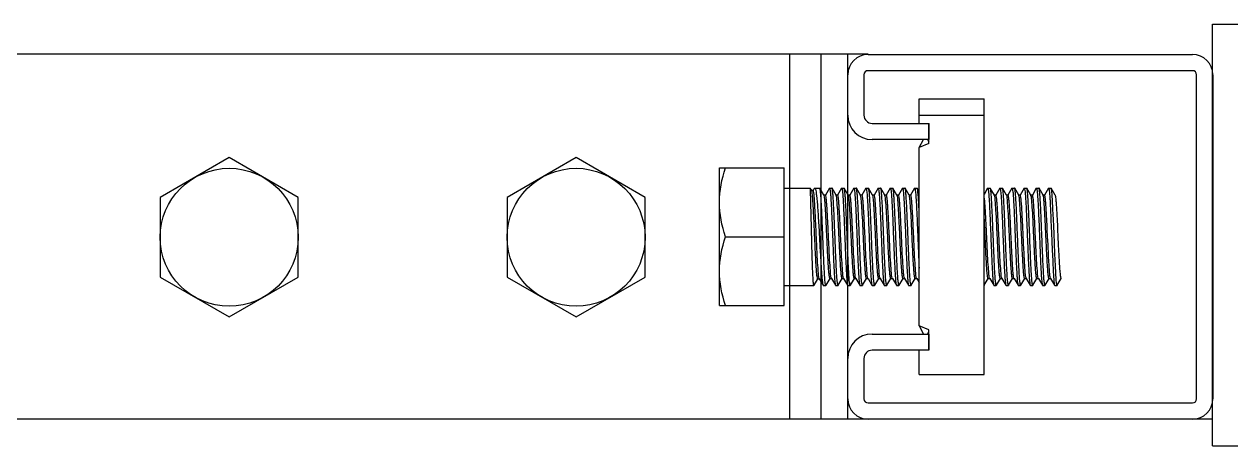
# Model space of a CAD drawing. Extents: x 815029915 to 815825525, y 579155098 to 579748855.
# Drawn here: x 815616694 to 815617452, y 579321562 to 579321827 of the extents above; entities that cross this region are included whole.
import ezdxf

# ---------------------------------------------------------------- set-up
doc = ezdxf.new("R2010")
doc.units = 0
doc.header["$LTSCALE"] = 100
doc.header["$MEASUREMENT"] = 0
doc.layers.add('02___PRT_ALL_AXES', color=7, linetype='Continuous')

msp = doc.modelspace()

# ---------------------------------------------------------------- linework, layer by layer
at = {"color": 0, "linetype": 'Continuous'}
for p, q in [((815617440.87, 579321561.71), (815617440.87, 579321827.06)), ((815617440.87, 579321827.06), (815617726.63, 579321827.06)), ((815617224.46, 579321807.96), (815617428.38, 579321807.96)), ((815617211.71, 579321769.72), (815617211.71, 579321795.22)), ((815617221.91, 579321795.22), (815617221.91, 579321769.72)), ((815617428.38, 579321797.76), (815617224.46, 579321797.76)), ((815617430.93, 579321591.29), (815617430.93, 579321795.22)), ((815617441.13, 579321795.22), (815617441.13, 579321591.29)), ((815617256.57, 579321764.67), (815617256.57, 579321769.77)), ((815617227, 579321764.63), (815617262.69, 579321764.63)), ((815617262.69, 579321751.92), (815617262.69, 579321764.67)), ((815617262.69, 579321764.63), (815617262.69, 579321754.43)), ((815617262.69, 579321754.43), (815617227, 579321754.43)), ((815617256.57, 579321749.37), (815617259.23, 579321754.47)), ((815617261.89, 579321754.47), (815617262.69, 579321752.94)), ((815617262.69, 579321751.92), (815617256.57, 579321749.37)), ((815617256.57, 579321637.18), (815617256.57, 579321749.37)), ((815617171.82, 579321649.93), (815617171.82, 579321736.62)), ((815617189.06, 579321722.31), (815617188.16, 579321723.87)), ((815617190.66, 579321723.63), (815617189.95, 579321722.41)), ((815617194.22, 579321723.8), (815617194.13, 579321723.87)), ((815617196.73, 579321719.45), (815617194.22, 579321723.8)), ((815617200.17, 579321723.8), (815617197.67, 579321719.48)), ((815617200.17, 579321723.8), (815617200.25, 579321723.87)), ((815617201.87, 579321723.8), (815617201.78, 579321723.87)), ((815617204.38, 579321719.45), (815617201.87, 579321723.8)), ((815617207.82, 579321723.8), (815617205.32, 579321719.48)), ((815617207.82, 579321723.8), (815617207.9, 579321723.87)), ((815617209.52, 579321723.8), (815617209.43, 579321723.87)), ((815617212.03, 579321719.45), (815617209.52, 579321723.8)), ((815617215.47, 579321723.8), (815617212.97, 579321719.48)), ((815617215.47, 579321723.8), (815617215.55, 579321723.87)), ((815617217.17, 579321723.8), (815617217.08, 579321723.87)), ((815617219.68, 579321719.45), (815617217.17, 579321723.8)), ((815617223.12, 579321723.8), (815617220.62, 579321719.48)), ((815617223.12, 579321723.8), (815617223.2, 579321723.87)), ((815617224.82, 579321723.8), (815617224.73, 579321723.87)), ((815617227.33, 579321719.45), (815617224.82, 579321723.8)), ((815617230.77, 579321723.8), (815617228.27, 579321719.48)), ((815617230.77, 579321723.8), (815617230.85, 579321723.87)), ((815617232.47, 579321723.8), (815617232.38, 579321723.87)), ((815617234.98, 579321719.45), (815617232.47, 579321723.8)), ((815617238.42, 579321723.8), (815617235.92, 579321719.48)), ((815617238.42, 579321723.8), (815617238.5, 579321723.87)), ((815617240.12, 579321723.8), (815617240.03, 579321723.87)), ((815617242.63, 579321719.45), (815617240.12, 579321723.8)), ((815617246.07, 579321723.8), (815617243.57, 579321719.48)), ((815617246.07, 579321723.8), (815617246.15, 579321723.87)), ((815617247.77, 579321723.8), (815617247.68, 579321723.87)), ((815617250.28, 579321719.45), (815617247.77, 579321723.8)), ((815617253.72, 579321723.8), (815617251.21, 579321719.48)), ((815617253.72, 579321723.8), (815617253.8, 579321723.87)), ((815617255.41, 579321723.8), (815617255.33, 579321723.87)), ((815617256.57, 579321721.8), (815617255.41, 579321723.8)), ((815617299.61, 579321723.8), (815617297.37, 579321719.92)), ((815617299.61, 579321723.8), (815617299.7, 579321723.87)), ((815617301.31, 579321723.8), (815617301.23, 579321723.87)), ((815617303.83, 579321719.45), (815617301.31, 579321723.8)), ((815617307.26, 579321723.8), (815617304.76, 579321719.48)), ((815617307.26, 579321723.8), (815617307.35, 579321723.87)), ((815617308.96, 579321723.8), (815617308.88, 579321723.87)), ((815617311.48, 579321719.45), (815617308.96, 579321723.8)), ((815617314.91, 579321723.8), (815617312.41, 579321719.48)), ((815617314.91, 579321723.8), (815617315, 579321723.87)), ((815617316.61, 579321723.8), (815617316.53, 579321723.87)), ((815617319.13, 579321719.45), (815617316.61, 579321723.8)), ((815617322.56, 579321723.8), (815617320.06, 579321719.48)), ((815617322.56, 579321723.8), (815617322.65, 579321723.87)), ((815617324.26, 579321723.8), (815617324.18, 579321723.87)), ((815617326.78, 579321719.45), (815617324.26, 579321723.8)), ((815617330.21, 579321723.8), (815617327.71, 579321719.48)), ((815617330.21, 579321723.8), (815617330.3, 579321723.87)), ((815617331.91, 579321723.8), (815617331.83, 579321723.87)), ((815617334.43, 579321719.45), (815617331.91, 579321723.8)), ((815617337.86, 579321723.8), (815617335.36, 579321719.48)), ((815617337.86, 579321723.8), (815617337.95, 579321723.87)), ((815617339.56, 579321723.8), (815617339.48, 579321723.87)), ((815617342.08, 579321719.45), (815617339.56, 579321723.8)), ((815617189.98, 579321722.39), (815617189.01, 579321722.39)), ((815617196.78, 579321719.37), (815617196.73, 579321719.45)), ((815617197.7, 579321719.45), (815617196.73, 579321719.45)), ((815617196.84, 579321719.23), (815617196.78, 579321719.37)), ((815617204.43, 579321719.37), (815617204.38, 579321719.45)), ((815617205.35, 579321719.45), (815617204.38, 579321719.45)), ((815617204.47, 579321719.29), (815617204.43, 579321719.37)), ((815617212.08, 579321719.37), (815617212.03, 579321719.45)), ((815617213, 579321719.45), (815617212.03, 579321719.45)), ((815617212.14, 579321719.25), (815617212.08, 579321719.37)), ((815617219.73, 579321719.37), (815617219.68, 579321719.45)), ((815617220.65, 579321719.45), (815617219.68, 579321719.45)), ((815617219.81, 579321719.18), (815617219.73, 579321719.37)), ((815617227.38, 579321719.37), (815617227.33, 579321719.45)), ((815617228.3, 579321719.45), (815617227.33, 579321719.45)), ((815617227.44, 579321719.23), (815617227.38, 579321719.37)), ((815617235.03, 579321719.37), (815617234.98, 579321719.45)), ((815617235.95, 579321719.45), (815617234.98, 579321719.45)), ((815617235.07, 579321719.29), (815617235.03, 579321719.37)), ((815617242.68, 579321719.37), (815617242.63, 579321719.45)), ((815617243.6, 579321719.45), (815617242.63, 579321719.45)), ((815617242.74, 579321719.25), (815617242.68, 579321719.37)), ((815617250.33, 579321719.37), (815617250.28, 579321719.45)), ((815617251.25, 579321719.45), (815617250.28, 579321719.45)), ((815617250.41, 579321719.18), (815617250.33, 579321719.37)), ((815617303.88, 579321719.37), (815617303.83, 579321719.45)), ((815617304.8, 579321719.45), (815617303.83, 579321719.45)), ((815617303.93, 579321719.25), (815617303.88, 579321719.37)), ((815617311.53, 579321719.37), (815617311.48, 579321719.45)), ((815617312.45, 579321719.45), (815617311.48, 579321719.45)), ((815617311.61, 579321719.18), (815617311.53, 579321719.37)), ((815617320.1, 579321719.45), (815617319.13, 579321719.45)), ((815617319.18, 579321719.37), (815617319.13, 579321719.45)), ((815617319.24, 579321719.23), (815617319.18, 579321719.37)), ((815617327.75, 579321719.45), (815617326.78, 579321719.45)), ((815617326.82, 579321719.37), (815617326.78, 579321719.45)), ((815617326.86, 579321719.29), (815617326.83, 579321719.37)), ((815617335.4, 579321719.45), (815617334.43, 579321719.45)), ((815617334.47, 579321719.37), (815617334.43, 579321719.45)), ((815617334.53, 579321719.25), (815617334.47, 579321719.37)), ((815617190.52, 579321662.73), (815617190.46, 579321662.67)), ((815617190.52, 579321662.73), (815617192.88, 579321666.81)), ((815617192.84, 579321666.83), (815617193.82, 579321666.83)), ((815617193.74, 579321666.96), (815617193.72, 579321667)), ((815617193.77, 579321666.91), (815617193.74, 579321666.96)), ((815617193.77, 579321666.91), (815617196.16, 579321662.77)), ((815617196.16, 579321662.77), (815617196.28, 579321662.67)), ((815617198.04, 579321662.75), (815617197.96, 579321662.67)), ((815617198.04, 579321662.75), (815617200.55, 579321667.07)), ((815617200.51, 579321667.09), (815617201.48, 579321667.09)), ((815617201.43, 579321667.18), (815617201.35, 579321667.37)), ((815617201.43, 579321667.18), (815617201.48, 579321667.09)), ((815617201.48, 579321667.09), (815617204, 579321662.75)), ((815617204, 579321662.75), (815617204.08, 579321662.67)), ((815617205.69, 579321662.75), (815617205.61, 579321662.67)), ((815617205.69, 579321662.75), (815617208.2, 579321667.07)), ((815617208.16, 579321667.09), (815617209.13, 579321667.09)), ((815617209.08, 579321667.18), (815617209.03, 579321667.3)), ((815617209.08, 579321667.18), (815617209.13, 579321667.09)), ((815617209.13, 579321667.09), (815617211.64, 579321662.75)), ((815617211.64, 579321662.75), (815617211.73, 579321662.67)), ((815617213.34, 579321662.75), (815617213.26, 579321662.67)), ((815617213.34, 579321662.75), (815617215.84, 579321667.07)), ((815617215.81, 579321667.09), (815617216.78, 579321667.09)), ((815617216.73, 579321667.18), (815617216.69, 579321667.26)), ((815617216.73, 579321667.18), (815617216.78, 579321667.09)), ((815617216.78, 579321667.09), (815617219.29, 579321662.75)), ((815617219.29, 579321662.75), (815617219.38, 579321662.67)), ((815617220.99, 579321662.75), (815617220.91, 579321662.67)), ((815617220.99, 579321662.75), (815617223.49, 579321667.07)), ((815617223.46, 579321667.09), (815617224.43, 579321667.09)), ((815617224.38, 579321667.18), (815617224.32, 579321667.31)), ((815617224.38, 579321667.18), (815617224.43, 579321667.09)), ((815617224.43, 579321667.09), (815617226.94, 579321662.75)), ((815617226.94, 579321662.75), (815617227.03, 579321662.67)), ((815617228.64, 579321662.75), (815617228.56, 579321662.67)), ((815617228.64, 579321662.75), (815617231.14, 579321667.07)), ((815617231.11, 579321667.09), (815617232.08, 579321667.09)), ((815617232.03, 579321667.18), (815617231.95, 579321667.37)), ((815617232.03, 579321667.18), (815617232.08, 579321667.09)), ((815617232.08, 579321667.09), (815617234.59, 579321662.75)), ((815617234.59, 579321662.75), (815617234.68, 579321662.67)), ((815617236.29, 579321662.75), (815617236.21, 579321662.67)), ((815617236.29, 579321662.75), (815617238.79, 579321667.07)), ((815617238.76, 579321667.09), (815617239.73, 579321667.09)), ((815617239.68, 579321667.18), (815617239.62, 579321667.3)), ((815617239.68, 579321667.18), (815617239.73, 579321667.09)), ((815617239.73, 579321667.09), (815617242.24, 579321662.75)), ((815617242.24, 579321662.75), (815617242.33, 579321662.67)), ((815617243.94, 579321662.75), (815617243.86, 579321662.67)), ((815617243.94, 579321662.75), (815617246.44, 579321667.07)), ((815617246.41, 579321667.09), (815617247.38, 579321667.09)), ((815617247.33, 579321667.18), (815617247.29, 579321667.26)), ((815617247.33, 579321667.18), (815617247.38, 579321667.09)), ((815617247.38, 579321667.09), (815617249.89, 579321662.75)), ((815617249.89, 579321662.75), (815617249.98, 579321662.67)), ((815617251.59, 579321662.75), (815617251.51, 579321662.67)), ((815617251.59, 579321662.75), (815617254.09, 579321667.07)), ((815617254.06, 579321667.09), (815617255.03, 579321667.09)), ((815617254.98, 579321667.18), (815617254.92, 579321667.31)), ((815617254.98, 579321667.18), (815617255.03, 579321667.09)), ((815617255.03, 579321667.09), (815617256.57, 579321664.42)), ((815617297.49, 579321662.75), (815617297.4, 579321662.67)), ((815617297.49, 579321662.75), (815617299.99, 579321667.07)), ((815617299.95, 579321667.09), (815617300.92, 579321667.09)), ((815617300.88, 579321667.18), (815617300.82, 579321667.3)), ((815617300.88, 579321667.18), (815617300.92, 579321667.09)), ((815617300.92, 579321667.09), (815617303.44, 579321662.75)), ((815617303.44, 579321662.75), (815617303.52, 579321662.67)), ((815617305.14, 579321662.75), (815617305.05, 579321662.67)), ((815617305.14, 579321662.75), (815617307.64, 579321667.07)), ((815617307.6, 579321667.09), (815617308.57, 579321667.09)), ((815617308.53, 579321667.18), (815617308.49, 579321667.26)), ((815617308.53, 579321667.18), (815617308.57, 579321667.09)), ((815617308.57, 579321667.09), (815617311.09, 579321662.75)), ((815617311.09, 579321662.75), (815617311.17, 579321662.67)), ((815617312.79, 579321662.75), (815617312.7, 579321662.67)), ((815617312.79, 579321662.75), (815617315.29, 579321667.07)), ((815617315.25, 579321667.09), (815617316.22, 579321667.09)), ((815617316.17, 579321667.18), (815617316.11, 579321667.31)), ((815617316.17, 579321667.18), (815617316.22, 579321667.09)), ((815617316.22, 579321667.09), (815617318.74, 579321662.75)), ((815617318.74, 579321662.75), (815617318.82, 579321662.67)), ((815617320.44, 579321662.75), (815617320.35, 579321662.67)), ((815617320.44, 579321662.75), (815617322.94, 579321667.07)), ((815617322.9, 579321667.09), (815617323.87, 579321667.09)), ((815617323.82, 579321667.18), (815617323.74, 579321667.37)), ((815617323.82, 579321667.18), (815617323.87, 579321667.09)), ((815617323.87, 579321667.09), (815617326.39, 579321662.75)), ((815617326.39, 579321662.75), (815617326.47, 579321662.67)), ((815617328.09, 579321662.75), (815617328, 579321662.67)), ((815617328.09, 579321662.75), (815617330.59, 579321667.07)), ((815617330.55, 579321667.09), (815617331.52, 579321667.09)), ((815617331.47, 579321667.18), (815617331.42, 579321667.3)), ((815617331.47, 579321667.18), (815617331.52, 579321667.09)), ((815617331.52, 579321667.09), (815617334.04, 579321662.75)), ((815617334.04, 579321662.75), (815617334.12, 579321662.67)), ((815617335.74, 579321662.75), (815617335.65, 579321662.67)), ((815617335.74, 579321662.75), (815617338.24, 579321667.07)), ((815617338.2, 579321667.09), (815617339.17, 579321667.09)), ((815617339.12, 579321667.18), (815617339.08, 579321667.26)), ((815617339.12, 579321667.18), (815617339.17, 579321667.09)), ((815617339.17, 579321667.09), (815617341.69, 579321662.75)), ((815617341.69, 579321662.75), (815617341.77, 579321662.67)), ((815617343.38, 579321662.75), (815617343.3, 579321662.67)), ((815617343.38, 579321662.75), (815617345.89, 579321667.07)), ((815617343.38, 579321662.75), (815617344, 579321663.8)), ((815617297.4, 579321662.67), (815617297.37, 579321662.69)), ((815617262.69, 579321634.63), (815617256.57, 579321637.18)), ((815617256.57, 579321637.18), (815617259.23, 579321632.08)), ((815617261.89, 579321632.08), (815617262.69, 579321633.61)), ((815617262.69, 579321621.88), (815617262.69, 579321634.63)), ((815617227, 579321632.07), (815617262.69, 579321632.07)), ((815617262.69, 579321632.07), (815617262.69, 579321621.88)), ((815617262.69, 579321621.88), (815617227, 579321621.88)), ((815617256.57, 579321606.58), (815617256.57, 579321621.88)), ((815617211.71, 579321591.29), (815617211.71, 579321616.78)), ((815617221.91, 579321616.78), (815617221.91, 579321591.29)), ((815617224.46, 579321588.74), (815617428.38, 579321588.74)), ((815617428.38, 579321578.54), (815617224.46, 579321578.54)), ((815617440.87, 579321561.71), (815617726.63, 579321561.71))]:
    msp.add_line(p, q, dxfattribs=at)
at = {"color": 0}
for p, q in [((815615935.67, 579321808.29), (815617224.46, 579321808.29)), ((815616901.39, 579321808.29), (815617211.57, 579321808.29)), ((815617175.11, 579321808.29), (815617175.11, 579321578.78)), ((815617194.77, 579321808.29), (815617194.77, 579321578.78)), ((815617211.57, 579321808.29), (815617211.57, 579321578.78)), ((815615935.67, 579321578.69), (815617440.87, 579321578.69)), ((815616901.39, 579321578.78), (815617211.57, 579321578.78))]:
    msp.add_line(p, q, dxfattribs=at)
at = {"color": 0, "linetype": 'Continuous'}
for centre, radius, start, end in [((815617224.46, 579321795.22), 12.75, 90, 180), ((815617428.38, 579321795.22), 12.75, 0, 90), ((815617224.46, 579321795.22), 2.55, 90, 180), ((815617428.38, 579321795.22), 2.55, 0, 90), ((815617227, 579321769.72), 15.29, 180, 270), ((815617227, 579321769.72), 5.1, 180, 270), ((815617227, 579321616.78), 15.29, 90, 180), ((815617227, 579321616.78), 5.1, 90, 180), ((815617224.46, 579321591.29), 12.75, 180, 270), ((815617224.46, 579321591.29), 2.55, 180, 270), ((815617428.38, 579321591.29), 12.75, 270, 0), ((815617428.38, 579321591.29), 2.55, 270, 0)]:
    msp.add_arc(centre, radius, start, end, dxfattribs=at)
for points, knots in [([(815617189.04, 579321693.27), (815617188.94, 579321697.14), (815617188.81, 579321702.76), (815617188.63, 579321709.91), (815617188.52, 579321714.47), (815617188.39, 579321718.22), (815617188.38, 579321721.07), (815617188.15, 579321722.79), (815617188.27, 579321723.67), (815617188.16, 579321723.87)], [0, 0, 0, 0, 0.378979, 0.550574, 0.701439, 0.825899, 0.919266, 0.978026, 1, 1, 1, 1]), ([(815617190.66, 579321723.63), (815617190.7, 579321723.69), (815617190.76, 579321723.8), (815617190.89, 579321723.87), (815617190.94, 579321723.87)], [0, 0, 0, 0, 0.60461, 1, 1, 1, 1]), ([(815617190.94, 579321723.87), (815617191.18, 579321723.87), (815617191.51, 579321722.8), (815617191.82, 579321721.29), (815617192.19, 579321718.36), (815617192.53, 579321714.65), (815617192.88, 579321710.06), (815617193.35, 579321702.85), (815617193.66, 579321697.18), (815617193.88, 579321693.27)], [0, 0, 0, 0, 0.023288, 0.081106, 0.17351, 0.297357, 0.448037, 0.619843, 1, 1, 1, 1]), ([(815617196.05, 579321693.27), (815617195.9, 579321697.01), (815617195.62, 579321703.97), (815617195.26, 579321712.21), (815617194.92, 579321717.67), (815617194.73, 579321720.59), (815617194.48, 579321722.51), (815617194.38, 579321723.52), (815617194.22, 579321723.8)], [0, 0, 0, 0, 0.366988, 0.682925, 0.807584, 0.903955, 0.968736, 1, 1, 1, 1]), ([(815617200.25, 579321723.87), (815617200.47, 579321723.87), (815617200.5, 579321722.69), (815617200.83, 579321721.32), (815617200.98, 579321718.33), (815617201.24, 579321714.66), (815617201.46, 579321710.05), (815617201.79, 579321702.85), (815617202.01, 579321697.18), (815617202.17, 579321693.27)], [0, 0, 0, 0, 0.020674, 0.077922, 0.170354, 0.294552, 0.445782, 0.618271, 1, 1, 1, 1]), ([(815617203.7, 579321693.27), (815617203.55, 579321697.01), (815617203.27, 579321703.97), (815617202.91, 579321712.21), (815617202.57, 579321717.67), (815617202.38, 579321720.59), (815617202.13, 579321722.51), (815617202.03, 579321723.52), (815617201.87, 579321723.8)], [0, 0, 0, 0, 0.366992, 0.68293, 0.807585, 0.903954, 0.968736, 1, 1, 1, 1]), ([(815617207.9, 579321723.87), (815617208.23, 579321723.33), (815617208.32, 579321721.99), (815617208.59, 579321719.48), (815617208.78, 579321716.27), (815617209, 579321712.45), (815617209.24, 579321707.33), (815617209.51, 579321700.94), (815617209.71, 579321695.83), (815617209.82, 579321693.27)], [0, 0, 0, 0, 0.062069, 0.124628, 0.24966, 0.374704, 0.499766, 0.749882, 1, 1, 1, 1]), ([(815617211.35, 579321693.27), (815617211.2, 579321697.01), (815617210.92, 579321703.97), (815617210.56, 579321712.21), (815617210.22, 579321717.67), (815617210.03, 579321720.59), (815617209.78, 579321722.51), (815617209.68, 579321723.52), (815617209.52, 579321723.8)], [0, 0, 0, 0, 0.366986, 0.682927, 0.807583, 0.903951, 0.968734, 1, 1, 1, 1]), ([(815617215.55, 579321723.87), (815617215.88, 579321723.33), (815617215.97, 579321721.99), (815617216.23, 579321719.48), (815617216.43, 579321716.27), (815617216.65, 579321712.45), (815617216.89, 579321707.33), (815617217.16, 579321700.94), (815617217.36, 579321695.83), (815617217.47, 579321693.27)], [0, 0, 0, 0, 0.062073, 0.124647, 0.249672, 0.374715, 0.499775, 0.749887, 1, 1, 1, 1]), ([(815617219, 579321693.27), (815617218.85, 579321697.01), (815617218.57, 579321703.97), (815617218.21, 579321712.21), (815617217.87, 579321717.67), (815617217.68, 579321720.59), (815617217.43, 579321722.51), (815617217.33, 579321723.52), (815617217.17, 579321723.8)], [0, 0, 0, 0, 0.366981, 0.68292, 0.80758, 0.903952, 0.968734, 1, 1, 1, 1]), ([(815617223.2, 579321723.87), (815617223.41, 579321723.87), (815617223.45, 579321722.69), (815617223.78, 579321721.32), (815617223.93, 579321718.33), (815617224.19, 579321714.66), (815617224.41, 579321710.05), (815617224.74, 579321702.85), (815617224.96, 579321697.18), (815617225.12, 579321693.27)], [0, 0, 0, 0, 0.020675, 0.077925, 0.170358, 0.294556, 0.445789, 0.618278, 1, 1, 1, 1]), ([(815617226.65, 579321693.27), (815617226.5, 579321697.01), (815617226.22, 579321703.97), (815617225.86, 579321712.21), (815617225.52, 579321717.67), (815617225.33, 579321720.59), (815617225.08, 579321722.51), (815617224.98, 579321723.52), (815617224.82, 579321723.8)], [0, 0, 0, 0, 0.366988, 0.682925, 0.807584, 0.903955, 0.968736, 1, 1, 1, 1]), ([(815617230.85, 579321723.87), (815617231.06, 579321723.87), (815617231.1, 579321722.69), (815617231.43, 579321721.32), (815617231.58, 579321718.33), (815617231.84, 579321714.66), (815617232.06, 579321710.05), (815617232.39, 579321702.85), (815617232.61, 579321697.18), (815617232.76, 579321693.27)], [0, 0, 0, 0, 0.020674, 0.077922, 0.170354, 0.294552, 0.445782, 0.618271, 1, 1, 1, 1]), ([(815617234.29, 579321693.27), (815617234.15, 579321697.01), (815617233.87, 579321703.97), (815617233.5, 579321712.21), (815617233.17, 579321717.67), (815617232.98, 579321720.59), (815617232.73, 579321722.51), (815617232.63, 579321723.52), (815617232.47, 579321723.8)], [0, 0, 0, 0, 0.366992, 0.68293, 0.807585, 0.903954, 0.968736, 1, 1, 1, 1]), ([(815617238.5, 579321723.87), (815617238.83, 579321723.33), (815617238.92, 579321721.99), (815617239.19, 579321719.48), (815617239.38, 579321716.27), (815617239.6, 579321712.45), (815617239.84, 579321707.33), (815617240.11, 579321700.94), (815617240.31, 579321695.83), (815617240.41, 579321693.27)], [0, 0, 0, 0, 0.062069, 0.124628, 0.24966, 0.374704, 0.499766, 0.749882, 1, 1, 1, 1]), ([(815617241.94, 579321693.27), (815617241.8, 579321697.01), (815617241.52, 579321703.97), (815617241.15, 579321712.21), (815617240.82, 579321717.67), (815617240.63, 579321720.59), (815617240.38, 579321722.51), (815617240.28, 579321723.52), (815617240.12, 579321723.8)], [0, 0, 0, 0, 0.366986, 0.682927, 0.807583, 0.903951, 0.968734, 1, 1, 1, 1]), ([(815617246.15, 579321723.87), (815617246.48, 579321723.33), (815617246.57, 579321721.99), (815617246.83, 579321719.48), (815617247.03, 579321716.27), (815617247.25, 579321712.45), (815617247.49, 579321707.33), (815617247.76, 579321700.94), (815617247.96, 579321695.83), (815617248.06, 579321693.27)], [0, 0, 0, 0, 0.062073, 0.124647, 0.249672, 0.374715, 0.499775, 0.749887, 1, 1, 1, 1]), ([(815617249.59, 579321693.27), (815617249.45, 579321697.01), (815617249.17, 579321703.97), (815617248.8, 579321712.21), (815617248.47, 579321717.67), (815617248.28, 579321720.59), (815617248.03, 579321722.51), (815617247.93, 579321723.52), (815617247.77, 579321723.8)], [0, 0, 0, 0, 0.366981, 0.68292, 0.80758, 0.903952, 0.968734, 1, 1, 1, 1]), ([(815617253.8, 579321723.87), (815617254.01, 579321723.87), (815617254.05, 579321722.69), (815617254.38, 579321721.32), (815617254.53, 579321718.33), (815617254.79, 579321714.66), (815617255.01, 579321710.05), (815617255.34, 579321702.85), (815617255.56, 579321697.18), (815617255.71, 579321693.27)], [0, 0, 0, 0, 0.020675, 0.077925, 0.170358, 0.294556, 0.445789, 0.618278, 1, 1, 1, 1]), ([(815617256.57, 579321709.3), (815617256.48, 579321711.2), (815617256.3, 579321714.57), (815617256.08, 579321718.99), (815617255.72, 579321721.87), (815617255.65, 579321723.4), (815617255.41, 579321723.8)], [0, 0, 0, 0, 0.391041, 0.698389, 0.904948, 1, 1, 1, 1]), ([(815617299.7, 579321723.87), (815617300.03, 579321723.33), (815617300.11, 579321721.99), (815617300.38, 579321719.48), (815617300.58, 579321716.27), (815617300.79, 579321712.45), (815617301.03, 579321707.33), (815617301.31, 579321700.94), (815617301.51, 579321695.83), (815617301.61, 579321693.27)], [0, 0, 0, 0, 0.062069, 0.124628, 0.24966, 0.374704, 0.499766, 0.749882, 1, 1, 1, 1]), ([(815617303.14, 579321693.27), (815617302.99, 579321697.01), (815617302.71, 579321703.97), (815617302.35, 579321712.21), (815617302.02, 579321717.67), (815617301.83, 579321720.59), (815617301.57, 579321722.51), (815617301.47, 579321723.52), (815617301.31, 579321723.8)], [0, 0, 0, 0, 0.366986, 0.682927, 0.807583, 0.903951, 0.968734, 1, 1, 1, 1]), ([(815617307.35, 579321723.87), (815617307.67, 579321723.33), (815617307.77, 579321721.99), (815617308.03, 579321719.48), (815617308.23, 579321716.27), (815617308.44, 579321712.45), (815617308.68, 579321707.33), (815617308.96, 579321700.94), (815617309.16, 579321695.83), (815617309.26, 579321693.27)], [0, 0, 0, 0, 0.062073, 0.124647, 0.249672, 0.374715, 0.499775, 0.749887, 1, 1, 1, 1]), ([(815617310.79, 579321693.27), (815617310.64, 579321697.01), (815617310.36, 579321703.97), (815617310, 579321712.21), (815617309.67, 579321717.67), (815617309.48, 579321720.59), (815617309.22, 579321722.51), (815617309.12, 579321723.52), (815617308.96, 579321723.8)], [0, 0, 0, 0, 0.366981, 0.68292, 0.80758, 0.903952, 0.968734, 1, 1, 1, 1]), ([(815617315, 579321723.87), (815617315.21, 579321723.87), (815617315.25, 579321722.69), (815617315.57, 579321721.32), (815617315.73, 579321718.33), (815617315.98, 579321714.66), (815617316.21, 579321710.05), (815617316.53, 579321702.85), (815617316.75, 579321697.18), (815617316.91, 579321693.27)], [0, 0, 0, 0, 0.020675, 0.077925, 0.170358, 0.294556, 0.445789, 0.618278, 1, 1, 1, 1]), ([(815617318.44, 579321693.27), (815617318.29, 579321697.01), (815617318.01, 579321703.97), (815617317.65, 579321712.21), (815617317.32, 579321717.67), (815617317.13, 579321720.59), (815617316.87, 579321722.51), (815617316.77, 579321723.52), (815617316.61, 579321723.8)], [0, 0, 0, 0, 0.366988, 0.682925, 0.807584, 0.903955, 0.968736, 1, 1, 1, 1]), ([(815617322.65, 579321723.87), (815617322.86, 579321723.87), (815617322.9, 579321722.69), (815617323.22, 579321721.32), (815617323.38, 579321718.33), (815617323.63, 579321714.66), (815617323.86, 579321710.05), (815617324.18, 579321702.85), (815617324.4, 579321697.18), (815617324.56, 579321693.27)], [0, 0, 0, 0, 0.020674, 0.077922, 0.170354, 0.294552, 0.445782, 0.618271, 1, 1, 1, 1]), ([(815617326.09, 579321693.27), (815617325.94, 579321697.01), (815617325.66, 579321703.97), (815617325.3, 579321712.21), (815617324.97, 579321717.67), (815617324.78, 579321720.59), (815617324.52, 579321722.51), (815617324.42, 579321723.52), (815617324.26, 579321723.8)], [0, 0, 0, 0, 0.366992, 0.68293, 0.807585, 0.903954, 0.968736, 1, 1, 1, 1]), ([(815617330.3, 579321723.87), (815617330.63, 579321723.33), (815617330.71, 579321721.99), (815617330.98, 579321719.48), (815617331.18, 579321716.27), (815617331.39, 579321712.45), (815617331.63, 579321707.33), (815617331.9, 579321700.94), (815617332.11, 579321695.83), (815617332.21, 579321693.27)], [0, 0, 0, 0, 0.062069, 0.124628, 0.24966, 0.374704, 0.499766, 0.749882, 1, 1, 1, 1]), ([(815617333.74, 579321693.27), (815617333.59, 579321697.01), (815617333.31, 579321703.97), (815617332.95, 579321712.21), (815617332.62, 579321717.67), (815617332.43, 579321720.59), (815617332.17, 579321722.51), (815617332.07, 579321723.52), (815617331.91, 579321723.8)], [0, 0, 0, 0, 0.366986, 0.682927, 0.807583, 0.903951, 0.968734, 1, 1, 1, 1]), ([(815617337.95, 579321723.87), (815617338.23, 579321723.4), (815617338.36, 579321722.25), (815617338.55, 579321720.06), (815617338.86, 579321716.16), (815617339.02, 579321712.84), (815617340.86, 579321670.87)], [0, 0, 0, 0, 0.124099, 0.249608, 0.499549, 1, 1, 1, 1]), ([(815617342.72, 579321666.14), (815617340.38, 579321715.84), (815617340.25, 579321717.97), (815617340.06, 579321720.75), (815617339.82, 579321722.57), (815617339.71, 579321723.53), (815617339.56, 579321723.8)], [0, 0, 0, 0, 0.393102, 0.696629, 0.900807, 1, 1, 1, 1]), ([(815617192.84, 579321666.83), (815617192.65, 579321666.83), (815617192.56, 579321667.88), (815617192.27, 579321669.13), (815617192.09, 579321671.82), (815617191.84, 579321675.12), (815617191.61, 579321679.25), (815617191.28, 579321685.67), (815617190.91, 579321694.2), (815617190.46, 579321704.11), (815617190.09, 579321711.7), (815617189.76, 579321716.71), (815617189.56, 579321719.38), (815617189.32, 579321721.13), (815617189.2, 579321722.06), (815617189.06, 579321722.31)], [0, 0, 0, 0, 0.01052, 0.0391, 0.08506, 0.146619, 0.22135, 0.306335, 0.493724, 0.680808, 0.840683, 0.903326, 0.951582, 0.984032, 1, 1, 1, 1]), ([(815617193.72, 579321667), (815617193.32, 579321668.01), (815617193.23, 579321671.46), (815617192.63, 579321677.85), (815617192.28, 579321686.75), (815617191.81, 579321696.69), (815617191.44, 579321705.02), (815617191.13, 579321711.12), (815617190.91, 579321714.94), (815617190.68, 579321717.95), (815617190.5, 579321720.36), (815617190.25, 579321721.47), (815617190.16, 579321722.39), (815617189.98, 579321722.39)], [0, 0, 0, 0, 0.058667, 0.181398, 0.349542, 0.537959, 0.719317, 0.799263, 0.868346, 0.924327, 0.965497, 0.990759, 1, 1, 1, 1]), ([(815617200.51, 579321667.09), (815617200.34, 579321667.09), (815617200.23, 579321668), (815617199.98, 579321669.11), (815617199.8, 579321671.46), (815617199.57, 579321674.38), (815617199.35, 579321678.04), (815617199.04, 579321683.83), (815617198.68, 579321691.66), (815617198.23, 579321700.92), (815617197.87, 579321709.14), (815617197.34, 579321715.08), (815617197.19, 579321718.26), (815617196.84, 579321719.23)], [0, 0, 0, 0, 0.009862, 0.036422, 0.079279, 0.137007, 0.207601, 0.288584, 0.470051, 0.656062, 0.820625, 0.940784, 1, 1, 1, 1]), ([(815617201.35, 579321667.37), (815617201.02, 579321668.39), (815617200.85, 579321671.62), (815617200.34, 579321677.63), (815617199.97, 579321685.86), (815617199.53, 579321695.09), (815617199.17, 579321702.86), (815617198.86, 579321708.61), (815617198.64, 579321712.24), (815617198.41, 579321715.13), (815617198.23, 579321717.46), (815617197.98, 579321718.56), (815617197.87, 579321719.45), (815617197.7, 579321719.45)], [0, 0, 0, 0, 0.06161, 0.183132, 0.347991, 0.533432, 0.713816, 0.794195, 0.864212, 0.921438, 0.963906, 0.990221, 1, 1, 1, 1]), ([(815617208.16, 579321667.09), (815617207.99, 579321667.09), (815617207.88, 579321668.01), (815617207.63, 579321669.13), (815617207.44, 579321671.5), (815617207.21, 579321674.45), (815617206.99, 579321678.15), (815617206.68, 579321683.99), (815617206.32, 579321691.87), (815617205.86, 579321701.16), (815617205.52, 579321709.38), (815617204.95, 579321715.23), (815617204.85, 579321718.37), (815617204.47, 579321719.29)], [0, 0, 0, 0, 0.009951, 0.036772, 0.080043, 0.138305, 0.209512, 0.291137, 0.473755, 0.660367, 0.824608, 0.943318, 1, 1, 1, 1]), ([(815617209.03, 579321667.3), (815617208.67, 579321668.26), (815617208.54, 579321671.43), (815617208, 579321677.35), (815617207.64, 579321685.57), (815617207.19, 579321694.84), (815617206.83, 579321702.67), (815617206.52, 579321708.48), (815617206.3, 579321712.15), (815617206.07, 579321715.08), (815617205.88, 579321717.43), (815617205.63, 579321718.54), (815617205.53, 579321719.45), (815617205.35, 579321719.45)], [0, 0, 0, 0, 0.058624, 0.178444, 0.342933, 0.529084, 0.71082, 0.791953, 0.86269, 0.920543, 0.963496, 0.990117, 1, 1, 1, 1]), ([(815617215.81, 579321667.09), (815617215.64, 579321667.09), (815617215.53, 579321668), (815617215.28, 579321669.11), (815617215.1, 579321671.47), (815617214.86, 579321674.39), (815617214.65, 579321678.07), (815617214.33, 579321683.87), (815617213.97, 579321691.71), (815617213.52, 579321700.98), (815617213.17, 579321709.2), (815617212.63, 579321715.11), (815617212.49, 579321718.29), (815617212.14, 579321719.25)], [0, 0, 0, 0, 0.009883, 0.036504, 0.079457, 0.13731, 0.208047, 0.28918, 0.470916, 0.657067, 0.821556, 0.941376, 1, 1, 1, 1]), ([(815617216.69, 579321667.26), (815617216.31, 579321668.17), (815617216.22, 579321671.32), (815617215.65, 579321677.16), (815617215.3, 579321685.38), (815617214.85, 579321694.68), (815617214.48, 579321702.55), (815617214.17, 579321708.39), (815617213.95, 579321712.09), (815617213.72, 579321715.04), (815617213.53, 579321717.42), (815617213.28, 579321718.54), (815617213.18, 579321719.45), (815617213, 579321719.45)], [0, 0, 0, 0, 0.056682, 0.175392, 0.339633, 0.526245, 0.708863, 0.790488, 0.861695, 0.919957, 0.963228, 0.990049, 1, 1, 1, 1]), ([(815617223.46, 579321667.09), (815617223.29, 579321667.09), (815617223.18, 579321667.99), (815617222.93, 579321669.09), (815617222.75, 579321671.41), (815617222.52, 579321674.3), (815617222.3, 579321677.93), (815617221.99, 579321683.68), (815617221.63, 579321691.45), (815617221.19, 579321700.68), (815617220.82, 579321708.91), (815617220.31, 579321714.92), (815617220.14, 579321718.15), (815617219.81, 579321719.18)], [0, 0, 0, 0, 0.009779, 0.036094, 0.078562, 0.135788, 0.205805, 0.286184, 0.466568, 0.652009, 0.816868, 0.93839, 1, 1, 1, 1]), ([(815617224.32, 579321667.31), (815617223.97, 579321668.28), (815617223.83, 579321671.47), (815617223.29, 579321677.4), (815617222.93, 579321685.63), (815617222.49, 579321694.89), (815617222.13, 579321702.71), (815617221.81, 579321708.5), (815617221.6, 579321712.17), (815617221.36, 579321715.09), (815617221.18, 579321717.44), (815617220.93, 579321718.55), (815617220.83, 579321719.45), (815617220.65, 579321719.45)], [0, 0, 0, 0, 0.059216, 0.179375, 0.343938, 0.529949, 0.711416, 0.792399, 0.862993, 0.920721, 0.963578, 0.990138, 1, 1, 1, 1]), ([(815617231.11, 579321667.09), (815617230.94, 579321667.09), (815617230.83, 579321668), (815617230.58, 579321669.11), (815617230.4, 579321671.46), (815617230.17, 579321674.38), (815617229.95, 579321678.04), (815617229.63, 579321683.83), (815617229.27, 579321691.66), (815617228.83, 579321700.92), (815617228.47, 579321709.14), (815617227.93, 579321715.08), (815617227.79, 579321718.26), (815617227.44, 579321719.23)], [0, 0, 0, 0, 0.009862, 0.036422, 0.079279, 0.137007, 0.207601, 0.288584, 0.470051, 0.656062, 0.820625, 0.940784, 1, 1, 1, 1]), ([(815617231.95, 579321667.37), (815617231.62, 579321668.39), (815617231.45, 579321671.62), (815617230.94, 579321677.63), (815617230.57, 579321685.86), (815617230.13, 579321695.09), (815617229.77, 579321702.86), (815617229.46, 579321708.61), (815617229.24, 579321712.24), (815617229.01, 579321715.13), (815617228.83, 579321717.46), (815617228.58, 579321718.56), (815617228.47, 579321719.45), (815617228.3, 579321719.45)], [0, 0, 0, 0, 0.06161, 0.183132, 0.347991, 0.533432, 0.713816, 0.794195, 0.864212, 0.921438, 0.963906, 0.990221, 1, 1, 1, 1]), ([(815617238.76, 579321667.09), (815617238.58, 579321667.09), (815617238.48, 579321668.01), (815617238.23, 579321669.13), (815617238.04, 579321671.5), (815617237.81, 579321674.45), (815617237.59, 579321678.15), (815617237.28, 579321683.99), (815617236.91, 579321691.87), (815617236.46, 579321701.16), (815617236.12, 579321709.38), (815617235.54, 579321715.23), (815617235.45, 579321718.37), (815617235.07, 579321719.29)], [0, 0, 0, 0, 0.009951, 0.036772, 0.080043, 0.138305, 0.209512, 0.291137, 0.473755, 0.660367, 0.824608, 0.943318, 1, 1, 1, 1]), ([(815617239.62, 579321667.3), (815617239.27, 579321668.26), (815617239.13, 579321671.43), (815617238.59, 579321677.35), (815617238.24, 579321685.57), (815617237.79, 579321694.84), (815617237.43, 579321702.67), (815617237.11, 579321708.48), (815617236.9, 579321712.15), (815617236.66, 579321715.08), (815617236.48, 579321717.43), (815617236.23, 579321718.54), (815617236.12, 579321719.45), (815617235.95, 579321719.45)], [0, 0, 0, 0, 0.058624, 0.178444, 0.342933, 0.529084, 0.71082, 0.791953, 0.86269, 0.920543, 0.963496, 0.990117, 1, 1, 1, 1]), ([(815617246.41, 579321667.09), (815617246.23, 579321667.09), (815617246.13, 579321668), (815617245.88, 579321669.11), (815617245.7, 579321671.47), (815617245.46, 579321674.39), (815617245.25, 579321678.07), (815617244.93, 579321683.87), (815617244.57, 579321691.71), (815617244.12, 579321700.98), (815617243.76, 579321709.2), (815617243.22, 579321715.11), (815617243.09, 579321718.29), (815617242.74, 579321719.25)], [0, 0, 0, 0, 0.009883, 0.036504, 0.079457, 0.13731, 0.208047, 0.28918, 0.470916, 0.657067, 0.821556, 0.941376, 1, 1, 1, 1]), ([(815617247.29, 579321667.26), (815617246.91, 579321668.17), (815617246.81, 579321671.32), (815617246.24, 579321677.16), (815617245.9, 579321685.38), (815617245.44, 579321694.68), (815617245.08, 579321702.55), (815617244.77, 579321708.39), (815617244.55, 579321712.09), (815617244.32, 579321715.04), (815617244.13, 579321717.42), (815617243.88, 579321718.54), (815617243.78, 579321719.45), (815617243.6, 579321719.45)], [0, 0, 0, 0, 0.056682, 0.175392, 0.339633, 0.526245, 0.708863, 0.790488, 0.861695, 0.919957, 0.963228, 0.990049, 1, 1, 1, 1]), ([(815617254.06, 579321667.09), (815617253.89, 579321667.09), (815617253.78, 579321667.99), (815617253.53, 579321669.09), (815617253.35, 579321671.41), (815617253.12, 579321674.3), (815617252.9, 579321677.93), (815617252.59, 579321683.68), (815617252.23, 579321691.45), (815617251.79, 579321700.68), (815617251.42, 579321708.91), (815617250.91, 579321714.92), (815617250.74, 579321718.15), (815617250.41, 579321719.18)], [0, 0, 0, 0, 0.009779, 0.036094, 0.078562, 0.135788, 0.205805, 0.286184, 0.466568, 0.652009, 0.816868, 0.93839, 1, 1, 1, 1]), ([(815617254.92, 579321667.31), (815617254.57, 579321668.28), (815617254.43, 579321671.47), (815617253.89, 579321677.4), (815617253.53, 579321685.63), (815617253.09, 579321694.89), (815617252.72, 579321702.71), (815617252.41, 579321708.5), (815617252.19, 579321712.17), (815617251.96, 579321715.09), (815617251.78, 579321717.44), (815617251.53, 579321718.55), (815617251.42, 579321719.45), (815617251.25, 579321719.45)], [0, 0, 0, 0, 0.059216, 0.179375, 0.343938, 0.529949, 0.711416, 0.792399, 0.862993, 0.920721, 0.963578, 0.990138, 1, 1, 1, 1]), ([(815617300.82, 579321667.3), (815617300.5, 579321668.17), (815617300.35, 579321671.03), (815617299.86, 579321676.4), (815617299.51, 579321683.92), (815617299.09, 579321692.57), (815617298.68, 579321701.32), (815617298.31, 579321709.08), (815617297.87, 579321714.85), (815617297.64, 579321717.97), (815617297.37, 579321719.02)], [0, 0, 0, 0, 0.053745, 0.162765, 0.3138, 0.48818, 0.6643, 0.82034, 0.936997, 1, 1, 1, 1]), ([(815617307.6, 579321667.09), (815617307.43, 579321667.09), (815617307.33, 579321668), (815617307.07, 579321669.11), (815617306.89, 579321671.47), (815617306.66, 579321674.39), (815617306.44, 579321678.07), (815617306.13, 579321683.87), (815617305.77, 579321691.71), (815617305.32, 579321700.98), (815617304.96, 579321709.2), (815617304.42, 579321715.11), (815617304.29, 579321718.29), (815617303.93, 579321719.25)], [0, 0, 0, 0, 0.009883, 0.036504, 0.079457, 0.13731, 0.208047, 0.28918, 0.470916, 0.657067, 0.821556, 0.941376, 1, 1, 1, 1]), ([(815617308.49, 579321667.26), (815617308.11, 579321668.17), (815617308.01, 579321671.32), (815617307.44, 579321677.16), (815617307.1, 579321685.38), (815617306.64, 579321694.68), (815617306.28, 579321702.55), (815617305.96, 579321708.39), (815617305.75, 579321712.09), (815617305.51, 579321715.04), (815617305.33, 579321717.42), (815617305.07, 579321718.54), (815617304.97, 579321719.45), (815617304.8, 579321719.45)], [0, 0, 0, 0, 0.056682, 0.175392, 0.339633, 0.526245, 0.708863, 0.790488, 0.861695, 0.919957, 0.963228, 0.990049, 1, 1, 1, 1]), ([(815617315.25, 579321667.09), (815617315.08, 579321667.09), (815617314.98, 579321667.99), (815617314.73, 579321669.09), (815617314.55, 579321671.41), (815617314.32, 579321674.3), (815617314.1, 579321677.93), (815617313.79, 579321683.68), (815617313.43, 579321691.45), (815617312.99, 579321700.68), (815617312.61, 579321708.91), (815617312.11, 579321714.92), (815617311.93, 579321718.15), (815617311.61, 579321719.18)], [0, 0, 0, 0, 0.009779, 0.036094, 0.078562, 0.135788, 0.205805, 0.286184, 0.466568, 0.652009, 0.816868, 0.93839, 1, 1, 1, 1]), ([(815617316.11, 579321667.31), (815617315.77, 579321668.28), (815617315.62, 579321671.47), (815617315.09, 579321677.4), (815617314.73, 579321685.63), (815617314.28, 579321694.89), (815617313.92, 579321702.71), (815617313.61, 579321708.5), (815617313.39, 579321712.17), (815617313.16, 579321715.09), (815617312.98, 579321717.44), (815617312.72, 579321718.55), (815617312.62, 579321719.45), (815617312.45, 579321719.45)], [0, 0, 0, 0, 0.059216, 0.179375, 0.343938, 0.529949, 0.711416, 0.792399, 0.862993, 0.920721, 0.963578, 0.990138, 1, 1, 1, 1]), ([(815617322.9, 579321667.09), (815617322.73, 579321667.09), (815617322.63, 579321668), (815617322.37, 579321669.11), (815617322.19, 579321671.46), (815617321.96, 579321674.38), (815617321.74, 579321678.04), (815617321.43, 579321683.83), (815617321.07, 579321691.66), (815617320.62, 579321700.92), (815617320.26, 579321709.14), (815617319.73, 579321715.08), (815617319.58, 579321718.26), (815617319.24, 579321719.23)], [0, 0, 0, 0, 0.009862, 0.036422, 0.079279, 0.137007, 0.207601, 0.288584, 0.470051, 0.656062, 0.820625, 0.940784, 1, 1, 1, 1]), ([(815617323.74, 579321667.37), (815617323.42, 579321668.39), (815617323.24, 579321671.62), (815617322.74, 579321677.63), (815617322.36, 579321685.86), (815617321.92, 579321695.09), (815617321.56, 579321702.86), (815617321.25, 579321708.61), (815617321.03, 579321712.24), (815617320.8, 579321715.13), (815617320.62, 579321717.46), (815617320.37, 579321718.56), (815617320.27, 579321719.45), (815617320.1, 579321719.45)], [0, 0, 0, 0, 0.06161, 0.183132, 0.347991, 0.533432, 0.713816, 0.794195, 0.864212, 0.921438, 0.963906, 0.990221, 1, 1, 1, 1]), ([(815617330.55, 579321667.09), (815617330.38, 579321667.09), (815617330.28, 579321668.01), (815617330.02, 579321669.13), (815617329.84, 579321671.5), (815617329.6, 579321674.45), (815617329.39, 579321678.15), (815617329.07, 579321683.99), (815617328.71, 579321691.87), (815617328.25, 579321701.16), (815617327.91, 579321709.38), (815617327.34, 579321715.23), (815617327.24, 579321718.37), (815617326.86, 579321719.29)], [0, 0, 0, 0, 0.009951, 0.036772, 0.080043, 0.138305, 0.209512, 0.291137, 0.473755, 0.660367, 0.824608, 0.943318, 1, 1, 1, 1]), ([(815617331.42, 579321667.3), (815617331.06, 579321668.26), (815617330.93, 579321671.43), (815617330.39, 579321677.35), (815617330.03, 579321685.57), (815617329.58, 579321694.84), (815617329.22, 579321702.67), (815617328.91, 579321708.48), (815617328.69, 579321712.15), (815617328.46, 579321715.08), (815617328.28, 579321717.43), (815617328.02, 579321718.54), (815617327.92, 579321719.45), (815617327.75, 579321719.45)], [0, 0, 0, 0, 0.058624, 0.178444, 0.342933, 0.529084, 0.71082, 0.791953, 0.86269, 0.920543, 0.963496, 0.990117, 1, 1, 1, 1]), ([(815617336.29, 579321693.26), (815617336.15, 579321696.34), (815617335.86, 579321702.11), (815617335.52, 579321709.85), (815617335.01, 579321715.39), (815617334.86, 579321718.35), (815617334.53, 579321719.25)], [0, 0, 0, 0, 0.355598, 0.665454, 0.889721, 1, 1, 1, 1]), ([(815617337.88, 579321681.39), (815617336.92, 579321701.52), (815617336.73, 579321705.46), (815617336.44, 579321710.4), (815617336.25, 579321713.46), (815617336.04, 579321715.88), (815617335.86, 579321717.8), (815617335.66, 579321718.73), (815617335.54, 579321719.45), (815617335.4, 579321719.45)], [0, 0, 0, 0, 0.395624, 0.567717, 0.715911, 0.835986, 0.924567, 0.979325, 1, 1, 1, 1]), ([(815617344.56, 579321681.39), (815617343.6, 579321701.52), (815617343.41, 579321705.46), (815617343.12, 579321710.4), (815617342.92, 579321713.46), (815617342.72, 579321715.88), (815617342.54, 579321717.8), (815617342.34, 579321718.73), (815617342.22, 579321719.45), (815617342.08, 579321719.45)], [0, 0, 0, 0, 0.395624, 0.567717, 0.715911, 0.835986, 0.924567, 0.979325, 1, 1, 1, 1]), ([(815617299.95, 579321667.09), (815617299.86, 579321667.09), (815617299.73, 579321667.52), (815617299.6, 579321668.11), (815617299.44, 579321669.29), (815617299.21, 579321671.58), (815617298.95, 579321675.39), (815617298.64, 579321680.79), (815617298.33, 579321687.09), (815617297.92, 579321695.92), (815617297.61, 579321702.6), (815617297.37, 579321706.99)], [0, 0, 0, 0, 0.007019, 0.024616, 0.053116, 0.09213, 0.198909, 0.337627, 0.49863, 0.670688, 1, 1, 1, 1]), ([(815617190.46, 579321662.67), (815617190.25, 579321662.67), (815617190.3, 579321663.88), (815617189.96, 579321665.21), (815617189.88, 579321668.22), (815617189.67, 579321671.89), (815617189.52, 579321676.5), (815617189.28, 579321683.7), (815617189.14, 579321689.37), (815617189.04, 579321693.27)], [0, 0, 0, 0, 0.020229, 0.077353, 0.169761, 0.293996, 0.445316, 0.617937, 1, 1, 1, 1]), ([(815617193.88, 579321693.27), (815617194.08, 579321689.56), (815617194.45, 579321682.64), (815617194.91, 579321674.45), (815617195.32, 579321669), (815617195.56, 579321666.06), (815617195.85, 579321664.1), (815617195.99, 579321663.07), (815617196.16, 579321662.77)], [0, 0, 0, 0, 0.364371, 0.67889, 0.80359, 0.900615, 0.966712, 1, 1, 1, 1]), ([(815617197.96, 579321662.67), (815617197.75, 579321662.67), (815617197.71, 579321663.86), (815617197.38, 579321665.22), (815617197.23, 579321668.22), (815617196.97, 579321671.89), (815617196.75, 579321676.5), (815617196.43, 579321683.7), (815617196.2, 579321689.37), (815617196.05, 579321693.27)], [0, 0, 0, 0, 0.020675, 0.077925, 0.170358, 0.294556, 0.445789, 0.618278, 1, 1, 1, 1]), ([(815617202.17, 579321693.27), (815617202.32, 579321689.53), (815617202.6, 579321682.57), (815617202.96, 579321674.34), (815617203.29, 579321668.88), (815617203.48, 579321665.95), (815617203.73, 579321664.03), (815617203.84, 579321663.02), (815617204, 579321662.75)], [0, 0, 0, 0, 0.366981, 0.682921, 0.807581, 0.903952, 0.968734, 1, 1, 1, 1]), ([(815617205.61, 579321662.67), (815617205.28, 579321663.22), (815617205.19, 579321664.56), (815617204.93, 579321667.07), (815617204.73, 579321670.27), (815617204.52, 579321674.1), (815617204.27, 579321679.21), (815617204, 579321685.6), (815617203.8, 579321690.72), (815617203.7, 579321693.27)], [0, 0, 0, 0, 0.062073, 0.124647, 0.249671, 0.374714, 0.499774, 0.749886, 1, 1, 1, 1]), ([(815617209.82, 579321693.27), (815617209.97, 579321689.53), (815617210.25, 579321682.57), (815617210.61, 579321674.34), (815617210.94, 579321668.88), (815617211.13, 579321665.95), (815617211.38, 579321664.03), (815617211.49, 579321663.02), (815617211.64, 579321662.75)], [0, 0, 0, 0, 0.366986, 0.682927, 0.807583, 0.903951, 0.968734, 1, 1, 1, 1]), ([(815617213.26, 579321662.67), (815617213.05, 579321662.67), (815617213.01, 579321663.86), (815617212.68, 579321665.22), (815617212.53, 579321668.22), (815617212.27, 579321671.89), (815617212.05, 579321676.5), (815617211.72, 579321683.7), (815617211.5, 579321689.37), (815617211.35, 579321693.27)], [0, 0, 0, 0, 0.020673, 0.07792, 0.170352, 0.294545, 0.445773, 0.618265, 1, 1, 1, 1]), ([(815617217.47, 579321693.27), (815617217.61, 579321689.53), (815617217.89, 579321682.57), (815617218.26, 579321674.34), (815617218.59, 579321668.88), (815617218.78, 579321665.95), (815617219.03, 579321664.03), (815617219.13, 579321663.02), (815617219.29, 579321662.75)], [0, 0, 0, 0, 0.366992, 0.68293, 0.807585, 0.903954, 0.968736, 1, 1, 1, 1]), ([(815617220.91, 579321662.67), (815617220.7, 579321662.67), (815617220.66, 579321663.86), (815617220.33, 579321665.22), (815617220.18, 579321668.22), (815617219.92, 579321671.89), (815617219.7, 579321676.5), (815617219.37, 579321683.7), (815617219.15, 579321689.37), (815617219, 579321693.27)], [0, 0, 0, 0, 0.020674, 0.077922, 0.170354, 0.294552, 0.445783, 0.618271, 1, 1, 1, 1]), ([(815617225.12, 579321693.27), (815617225.26, 579321689.53), (815617225.54, 579321682.57), (815617225.91, 579321674.34), (815617226.24, 579321668.88), (815617226.43, 579321665.95), (815617226.68, 579321664.03), (815617226.78, 579321663.02), (815617226.94, 579321662.75)], [0, 0, 0, 0, 0.366988, 0.682925, 0.807584, 0.903955, 0.968736, 1, 1, 1, 1]), ([(815617228.56, 579321662.67), (815617228.35, 579321662.67), (815617228.31, 579321663.86), (815617227.98, 579321665.22), (815617227.83, 579321668.22), (815617227.57, 579321671.89), (815617227.35, 579321676.5), (815617227.02, 579321683.7), (815617226.8, 579321689.37), (815617226.65, 579321693.27)], [0, 0, 0, 0, 0.020675, 0.077925, 0.170358, 0.294556, 0.445789, 0.618278, 1, 1, 1, 1]), ([(815617232.76, 579321693.27), (815617232.91, 579321689.53), (815617233.19, 579321682.57), (815617233.55, 579321674.34), (815617233.89, 579321668.88), (815617234.08, 579321665.95), (815617234.33, 579321664.03), (815617234.43, 579321663.02), (815617234.59, 579321662.75)], [0, 0, 0, 0, 0.366981, 0.682921, 0.807581, 0.903952, 0.968734, 1, 1, 1, 1]), ([(815617236.21, 579321662.67), (815617235.88, 579321663.22), (815617235.79, 579321664.56), (815617235.53, 579321667.07), (815617235.33, 579321670.27), (815617235.11, 579321674.1), (815617234.87, 579321679.21), (815617234.6, 579321685.6), (815617234.4, 579321690.72), (815617234.29, 579321693.27)], [0, 0, 0, 0, 0.062073, 0.124647, 0.249671, 0.374714, 0.499774, 0.749886, 1, 1, 1, 1]), ([(815617240.41, 579321693.27), (815617240.56, 579321689.53), (815617240.84, 579321682.57), (815617241.2, 579321674.34), (815617241.54, 579321668.88), (815617241.73, 579321665.95), (815617241.98, 579321664.03), (815617242.08, 579321663.02), (815617242.24, 579321662.75)], [0, 0, 0, 0, 0.366986, 0.682927, 0.807583, 0.903951, 0.968734, 1, 1, 1, 1]), ([(815617243.86, 579321662.67), (815617243.65, 579321662.67), (815617243.61, 579321663.86), (815617243.28, 579321665.22), (815617243.13, 579321668.22), (815617242.87, 579321671.89), (815617242.65, 579321676.5), (815617242.32, 579321683.7), (815617242.1, 579321689.37), (815617241.94, 579321693.27)], [0, 0, 0, 0, 0.020673, 0.07792, 0.170352, 0.294545, 0.445773, 0.618265, 1, 1, 1, 1]), ([(815617248.06, 579321693.27), (815617248.21, 579321689.53), (815617248.49, 579321682.57), (815617248.85, 579321674.34), (815617249.19, 579321668.88), (815617249.38, 579321665.95), (815617249.63, 579321664.03), (815617249.73, 579321663.02), (815617249.89, 579321662.75)], [0, 0, 0, 0, 0.366992, 0.68293, 0.807585, 0.903954, 0.968736, 1, 1, 1, 1]), ([(815617251.51, 579321662.67), (815617251.29, 579321662.67), (815617251.26, 579321663.86), (815617250.93, 579321665.22), (815617250.78, 579321668.22), (815617250.52, 579321671.89), (815617250.3, 579321676.5), (815617249.97, 579321683.7), (815617249.75, 579321689.37), (815617249.59, 579321693.27)], [0, 0, 0, 0, 0.020674, 0.077922, 0.170354, 0.294552, 0.445783, 0.618271, 1, 1, 1, 1]), ([(815617255.71, 579321693.27), (815617255.78, 579321691.48), (815617256.05, 579321684.87), (815617256.32, 579321678.26), (815617256.57, 579321673.44)], [0, 0, 0, 0, 0.27054, 1, 1, 1, 1]), ([(815617301.61, 579321693.27), (815617301.76, 579321689.53), (815617302.04, 579321682.57), (815617302.4, 579321674.34), (815617302.73, 579321668.88), (815617302.92, 579321665.95), (815617303.18, 579321664.03), (815617303.28, 579321663.02), (815617303.44, 579321662.75)], [0, 0, 0, 0, 0.366986, 0.682927, 0.807583, 0.903951, 0.968734, 1, 1, 1, 1]), ([(815617305.05, 579321662.67), (815617304.84, 579321662.67), (815617304.8, 579321663.86), (815617304.48, 579321665.22), (815617304.32, 579321668.22), (815617304.07, 579321671.89), (815617303.85, 579321676.5), (815617303.52, 579321683.7), (815617303.3, 579321689.37), (815617303.14, 579321693.27)], [0, 0, 0, 0, 0.020673, 0.07792, 0.170352, 0.294545, 0.445773, 0.618265, 1, 1, 1, 1]), ([(815617309.26, 579321693.27), (815617309.41, 579321689.53), (815617309.69, 579321682.57), (815617310.05, 579321674.34), (815617310.38, 579321668.88), (815617310.57, 579321665.95), (815617310.83, 579321664.03), (815617310.93, 579321663.02), (815617311.09, 579321662.75)], [0, 0, 0, 0, 0.366992, 0.68293, 0.807585, 0.903954, 0.968736, 1, 1, 1, 1]), ([(815617312.7, 579321662.67), (815617312.49, 579321662.67), (815617312.45, 579321663.86), (815617312.13, 579321665.22), (815617311.97, 579321668.22), (815617311.72, 579321671.89), (815617311.49, 579321676.5), (815617311.17, 579321683.7), (815617310.95, 579321689.37), (815617310.79, 579321693.27)], [0, 0, 0, 0, 0.020674, 0.077922, 0.170354, 0.294552, 0.445783, 0.618271, 1, 1, 1, 1]), ([(815617316.91, 579321693.27), (815617317.06, 579321689.53), (815617317.34, 579321682.57), (815617317.7, 579321674.34), (815617318.03, 579321668.88), (815617318.22, 579321665.95), (815617318.48, 579321664.03), (815617318.58, 579321663.02), (815617318.74, 579321662.75)], [0, 0, 0, 0, 0.366988, 0.682925, 0.807584, 0.903955, 0.968736, 1, 1, 1, 1]), ([(815617320.35, 579321662.67), (815617320.14, 579321662.67), (815617320.1, 579321663.86), (815617319.78, 579321665.22), (815617319.62, 579321668.22), (815617319.37, 579321671.89), (815617319.14, 579321676.5), (815617318.82, 579321683.7), (815617318.6, 579321689.37), (815617318.44, 579321693.27)], [0, 0, 0, 0, 0.020675, 0.077925, 0.170358, 0.294556, 0.445789, 0.618278, 1, 1, 1, 1]), ([(815617324.56, 579321693.27), (815617324.71, 579321689.53), (815617324.99, 579321682.57), (815617325.35, 579321674.34), (815617325.68, 579321668.88), (815617325.87, 579321665.95), (815617326.13, 579321664.03), (815617326.23, 579321663.02), (815617326.39, 579321662.75)], [0, 0, 0, 0, 0.366981, 0.682921, 0.807581, 0.903952, 0.968734, 1, 1, 1, 1]), ([(815617328, 579321662.67), (815617327.68, 579321663.22), (815617327.58, 579321664.56), (815617327.32, 579321667.07), (815617327.12, 579321670.27), (815617326.91, 579321674.1), (815617326.67, 579321679.21), (815617326.39, 579321685.6), (815617326.19, 579321690.72), (815617326.09, 579321693.27)], [0, 0, 0, 0, 0.062073, 0.124647, 0.249671, 0.374714, 0.499774, 0.749886, 1, 1, 1, 1]), ([(815617332.21, 579321693.27), (815617332.36, 579321689.53), (815617332.64, 579321682.57), (815617333, 579321674.34), (815617333.33, 579321668.88), (815617333.52, 579321665.95), (815617333.78, 579321664.03), (815617333.88, 579321663.02), (815617334.04, 579321662.75)], [0, 0, 0, 0, 0.366986, 0.682927, 0.807583, 0.903951, 0.968734, 1, 1, 1, 1]), ([(815617335.65, 579321662.67), (815617335.44, 579321662.67), (815617335.4, 579321663.86), (815617335.08, 579321665.22), (815617334.92, 579321668.22), (815617334.67, 579321671.89), (815617334.44, 579321676.5), (815617334.12, 579321683.7), (815617333.89, 579321689.37), (815617333.74, 579321693.27)], [0, 0, 0, 0, 0.020673, 0.07792, 0.170352, 0.294545, 0.445773, 0.618265, 1, 1, 1, 1]), ([(815617338.2, 579321667.09), (815617338.02, 579321667.09), (815617337.92, 579321668.08), (815617337.65, 579321669.28), (815617337.46, 579321671.82), (815617337.22, 579321674.97), (815617336.99, 579321678.91), (815617336.67, 579321685.07), (815617336.44, 579321689.92), (815617336.29, 579321693.26)], [0, 0, 0, 0, 0.021176, 0.078541, 0.17097, 0.295093, 0.446212, 0.618559, 1, 1, 1, 1]), ([(815617339.08, 579321667.26), (815617338.89, 579321667.73), (815617338.73, 579321669.27), (815617338.42, 579321672.18), (815617338.16, 579321676.4), (815617337.98, 579321679.61), (815617337.88, 579321681.39)], [0, 0, 0, 0, 0.108365, 0.320195, 0.623449, 1, 1, 1, 1]), ([(815617345.89, 579321667.07), (815617345.57, 579321667.73), (815617345.41, 579321669.27), (815617345.1, 579321672.18), (815617344.84, 579321676.4), (815617344.65, 579321679.61), (815617344.56, 579321681.39)], [0, 0, 0, 0, 0.108365, 0.320195, 0.623449, 1, 1, 1, 1]), ([(815617340.86, 579321670.87), (815617340.97, 579321668.98), (815617341.09, 579321666.51), (815617341.45, 579321663.84), (815617341.55, 579321662.98), (815617341.69, 579321662.75)], [0, 0, 0, 0, 0.695338, 0.899325, 1, 1, 1, 1]), ([(815617343.3, 579321662.67), (815617343.21, 579321662.67), (815617343.1, 579321663.09), (815617342.89, 579321664.09), (815617342.79, 579321665.27), (815617342.72, 579321666.14)], [0, 0, 0, 0, 0.074733, 0.265154, 1, 1, 1, 1])]:
    msp.add_open_spline(points, degree=3, knots=knots, dxfattribs=at)
at = {"layer": '02___PRT_ALL_AXES', "color": 0, "linetype": 'Continuous'}
for p, q in [((815617256.57, 579321769.77), (815617256.57, 579321779.97)), ((815617256.57, 579321779.97), (815617297.37, 579321779.97)), ((815617297.37, 579321606.58), (815617297.37, 579321779.97)), ((815617256.57, 579321769.77), (815617297.37, 579321769.77)), ((815616822.97, 579321743.08), (815616779.58, 579321718.03)), ((815616866.36, 579321718.03), (815616822.97, 579321743.08)), ((815617040.95, 579321743.08), (815616997.56, 579321718.03)), ((815617084.34, 579321718.03), (815617040.95, 579321743.08)), ((815617131.03, 579321736.62), (815617171.82, 579321736.62)), ((815617131.03, 579321649.93), (815617131.03, 579321736.62)), ((815617171.82, 579321723.87), (815617188.16, 579321723.87)), ((815617190.93, 579321723.87), (815617194.13, 579321723.87)), ((815617200.25, 579321723.87), (815617201.78, 579321723.87)), ((815617207.9, 579321723.87), (815617209.43, 579321723.87)), ((815617215.55, 579321723.87), (815617217.08, 579321723.87)), ((815617223.2, 579321723.87), (815617224.73, 579321723.87)), ((815617230.85, 579321723.87), (815617232.38, 579321723.87)), ((815617238.5, 579321723.87), (815617240.03, 579321723.87)), ((815617246.15, 579321723.87), (815617247.68, 579321723.87)), ((815617253.8, 579321723.87), (815617255.33, 579321723.87)), ((815617299.7, 579321723.87), (815617301.23, 579321723.87)), ((815617307.35, 579321723.87), (815617308.88, 579321723.87)), ((815617315, 579321723.87), (815617316.53, 579321723.87)), ((815617322.65, 579321723.87), (815617324.18, 579321723.87)), ((815617330.3, 579321723.87), (815617331.83, 579321723.87)), ((815617337.95, 579321723.87), (815617339.48, 579321723.87)), ((815616779.58, 579321718.03), (815616779.58, 579321667.93)), ((815616866.36, 579321667.93), (815616866.36, 579321718.03)), ((815616997.56, 579321718.03), (815616997.56, 579321667.93)), ((815617084.34, 579321667.93), (815617084.34, 579321718.03)), ((815617134.9, 579321693.27), (815617171.82, 579321693.27)), ((815616779.58, 579321667.93), (815616822.97, 579321642.88)), ((815616822.97, 579321642.88), (815616866.36, 579321667.93)), ((815616997.56, 579321667.93), (815617040.95, 579321642.88)), ((815617040.95, 579321642.88), (815617084.34, 579321667.93)), ((815617171.82, 579321662.67), (815617190.46, 579321662.67)), ((815617196.28, 579321662.67), (815617197.96, 579321662.67)), ((815617204.08, 579321662.67), (815617205.61, 579321662.67)), ((815617211.73, 579321662.67), (815617213.26, 579321662.67)), ((815617219.38, 579321662.67), (815617220.91, 579321662.67)), ((815617227.03, 579321662.67), (815617228.56, 579321662.67)), ((815617234.68, 579321662.67), (815617236.21, 579321662.67)), ((815617242.33, 579321662.67), (815617243.86, 579321662.67)), ((815617249.98, 579321662.67), (815617251.51, 579321662.67)), ((815617303.52, 579321662.67), (815617305.05, 579321662.67)), ((815617311.17, 579321662.67), (815617312.7, 579321662.67)), ((815617318.82, 579321662.67), (815617320.35, 579321662.67)), ((815617326.47, 579321662.67), (815617328, 579321662.67)), ((815617334.12, 579321662.67), (815617335.65, 579321662.67)), ((815617341.77, 579321662.67), (815617343.3, 579321662.67)), ((815617131.03, 579321649.93), (815617171.82, 579321649.93)), ((815617256.57, 579321606.58), (815617297.37, 579321606.58))]:
    msp.add_line(p, q, dxfattribs=at)
for centre in [(815616822.97, 579321692.98), (815617040.95, 579321692.98)]:
    msp.add_circle(centre, 43.39, dxfattribs=at)
for points in [[(815617131.03, 579321714.95), (815617131.03, 579321722.29), (815617132.58, 579321729.66), (815617134.9, 579321736.62)], [(815617134.9, 579321693.27), (815617132.58, 579321700.24), (815617131.03, 579321707.61), (815617131.03, 579321714.95)], [(815617131.03, 579321671.6), (815617131.03, 579321678.94), (815617132.58, 579321686.31), (815617134.9, 579321693.27)], [(815617134.9, 579321649.93), (815617132.58, 579321656.89), (815617131.03, 579321664.26), (815617131.03, 579321671.6)]]:
    msp.add_open_spline(points, degree=3, dxfattribs=at)

doc.saveas('drawing.dxf')
